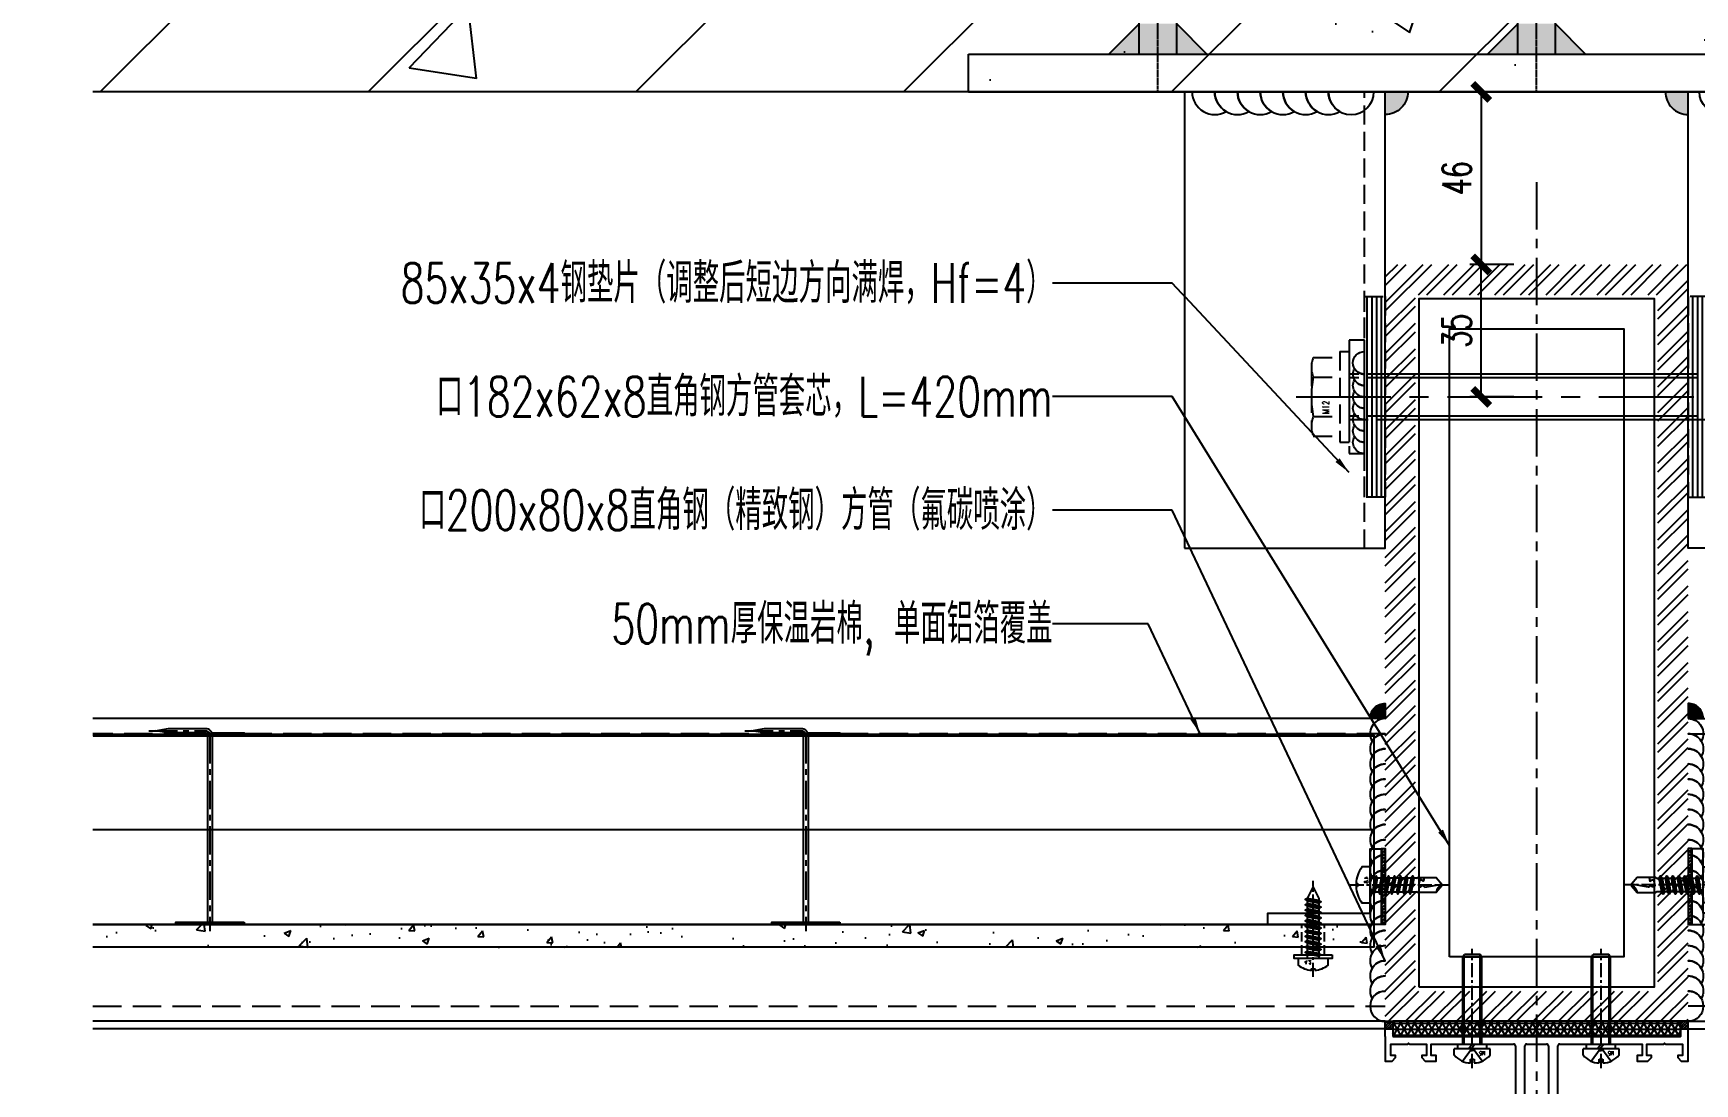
# Model space of a CAD drawing. Extents: x -160106 to 966792, y -663931 to 1550022.
# Drawn here: x -85963.4 to -85524.6, y -86298.2 to -86020.6 of the extents above; entities that cross this region are included whole.
import ezdxf
from ezdxf.enums import TextEntityAlignment as Align
from ezdxf.xclip import XClip

# ---------------------------------------------------------------- set-up
doc = ezdxf.new("R2010")
doc.units = 0
for name, pattern in [('CENTER', [2, 1.25, -0.25, 0.25, -0.25]), ('ZN-CENTER', [2, 1.25, -0.25, 0.25, -0.25]), ('ZN-DASH', [0.35, 0.25, -0.1])]:
    doc.linetypes.add(name, pattern=pattern)
for name, color, linetype in [('!ZN1-填充-8', 8, 'Continuous'), ('!ZN1-文字-7', 7, 'Continuous'), ('!ZN1-标注-173', 173, 'Continuous'), ('!ZN2-WALL-5', 5, 'Continuous'), ('!ZN3-其它材质幕墙-60', 60, 'Continuous'), ('!ZN4-焊缝-8', 8, 'Continuous'), ('!ZN4-辅助材料-1', 1, 'Continuous'), ('!ZN4-配件-11', 11, 'Continuous'), ('!ZN5-钢材投影-40', 40, 'Continuous'), ('!ZN5-铝材投影-112', 112, 'Continuous'), ('!ZN5-铝材断面-6', 6, 'Continuous'), ('!ZN6-虚线-8', 8, 'ZN-DASH'), ('!ZN6-轴线-1', 1, 'ZN-CENTER'), ('11紧固件', 11, 'Continuous'), ('20剖面图$0$A-HATCH-1', 252, 'Continuous'), ('20剖面图$0$AS-COLN', 6, 'Continuous'), ('2钢材断面', 2, 'Continuous'), ('40钢材投影', 40, 'Continuous'), ('A_Hatch', 8, 'Continuous'), ('ALT_CEN-0-30', 1, 'CENTER'), ('BM', 8, '保温棉'), ('DIM', 173, 'Continuous'), ('Fill', 8, 'Continuous'), ('ZX', 240, 'CENTER'), ('型材截面颜色', 253, 'Continuous'), ('焊缝', 8, 'Continuous')]:
    doc.layers.add(name, color=color, linetype=linetype)
doc.styles.add('DHTEXT-1', font='ROMANS.shx', dxfattribs={"width": 0.7, "bigfont": 'CHINESE.shx'})
doc.styles.add('ZNDimTStyle', font='ROMANS.shx', dxfattribs={"width": 0.7, "bigfont": 'CHINESE.shx'})
doc.styles.add('ZNTextStyle', font='ROMANS.shx', dxfattribs={"width": 0.7, "bigfont": 'CHINESE.shx'})
doc.linetypes.add('保温棉', pattern='A,0.006248,-6.2484,[134,ltypeshp.shx,S=6.2484,R=0,X=-6.2484,Y=0],-12.4968,[134,ltypeshp.shx,S=6.2484,R=180,X=6.2484,Y=0],-6.2484', length=24.999848)
doc.dimstyles.new('ZN3', dxfattribs={"dimscale": 3, "dimtxt": 2.5, "dimasz": 1.5, "dimexe": 1, "dimexo": 2, "dimgap": 0.9, "dimtad": 1, "dimdec": 0, "dimdsep": 46, "dimtxsty": 'DHTEXT-1', "dimblk": 'ARCHTICK', "dimcen": 2.5, "dimclrd": 173, "dimclre": 173, "dimclrt": 7, "dimazin": 2, "dimtfac": 1, "dimtix": 1, "dimtmove": 2, "dimatfit": 3, "dimfxl": 0, "dimarcsym": 0})
doc.dimstyles.new('ZN机械-3', dxfattribs={"dimscale": 3, "dimtxt": 2.5, "dimasz": 1.5, "dimexe": 1, "dimexo": 2, "dimgap": 0.9, "dimtad": 1, "dimdec": 0, "dimzin": 0, "dimdsep": 46, "dimtxsty": 'ZNDimTStyle', "dimcen": 2.5, "dimdle": 1, "dimclrd": 173, "dimclre": 173, "dimclrt": 7, "dimazin": 2, "dimtfac": 1, "dimtdec": 4, "dimtix": 1, "dimtmove": 2, "dimatfit": 3, "dimfxl": 0, "dimfrac": 2, "dimtolj": 1, "dimtzin": 0, "dimarcsym": 0})
pattern_1 = [(45, (-63849.03507, 7998.2761), (0.2525697034, 0.9260889125), [1.190625, -0.238125, 0, -0.238125])]
pattern_2 = [(45, (-85526.3993, -86256.0967), (-0.449013, 0.449013), []), (135, (-85526.3993, -86256.0967), (-1.3470384, 0.449013), [1.5875, -0.9525])]

# ---------------------------------------------------------------- blocks, each defined once
blk = doc.blocks.new('20250828132035')
at = {"layer": '20剖面图$0$A-HATCH-1'}
h = blk.add_hatch(dxfattribs=at)
h.set_pattern_fill('混凝土', color=256, scale=50)
h.set_pattern_definition([(50, (1654310.4, -568157.45), (358.63009, -31.376067), [37.5, -412.5]), (355, (1654310.4, -568157.45), (-69.37567, 376.09607), [30, -330]), (100.4514, (1654340.3, -568160.07), (289.25469, 344.71977), [31.870095, -350.571056]), (46.1842, (1654310.4, -568057.45), (533.62052, -82.75951), [56.25, -618.75]), (96.6356, (1654354.87, -568064.35), (467.33135, 487.05894), [47.80514, -525.8565]), (351.1842, (1654310.4, -568057.45), (467.33097, 487.0593), [45, -495]), (21, (1654360.4, -568082.45), (298.453526, -201.309445), [37.5, -412.5]), (326, (1654360.4, -568082.45), (121.657666, 362.57502), [30, -330]), (71.4514, (1654385.27, -568099.23), (420.111314, 161.26525), [31.870095, -350.571056]), (37.5, (1654310.4, -568157.45), (6.079928, 166.446927), [0, -326, 0, -335, 0, -331.25]), (7.5, (1654310.4, -568157.45), (131.534769, 197.205856), [0, -191, 0, -318.5, 0, -126.25]), (327.5, (1654198.9, -568157.45), (266.911218, -11.277436), [0, -125, 0, -390, 0, -517.5]), (317.5, (1654148.9, -568157.45), (291.593085, 50.05249), [0, -162.5, 0, -259, 0, -367.5])])
h.paths.add_polyline_path([(-15000, -200), (0, -200), (0, 0), (-15000, 0)])
at = {"layer": '20剖面图$0$AS-COLN'}
blk.add_lwpolyline([(-15300, -200), (0, -200), (0, 0), (-15300, 0)], dxfattribs=at)
blk = doc.blocks.new('20250822084406')
at = {"layer": 'A_Hatch'}
h = blk.add_hatch(dxfattribs=at)
h.set_pattern_fill('ANSI32', color=256)
h.set_pattern_definition([(45, (-40, -1e-07), (-3.3676, 3.3676), []), (45, (-37.755, -1e-07), (-3.3676, 3.3676), [])])
h.paths.add_polyline_path([(40, 200), (-40, 200), (-40, 0), (40, 0)])
h.paths.add_polyline_path([(-32, 8), (-32, 192), (32, 192), (32, 8)], flags=16)
blk = doc.blocks.new('20250822083029')
at = {"layer": '!ZN5-铝材断面-6', "elevation": 0}
for points in [[(-40, -2), (-40, 0), (-38, 0), (-38, -2)], [(-40, -2), (-40, -8.5), (-38.2, -8.5), (-37.3, -7.6), (-37.3, -7), (-38.5, -7), (-38.5, -4), (-34.05, -4), (-33.8, -3.8), (-33.55, -4), (-29.1, -4), (-29.1, -7), (-30.3, -7), (-30.3, -7.6), (-29.4, -8.5), (-26.5, -8.5), (-26.5, -7), (-27.9, -7), (-27.9, -4), (-6.1, -4)], [(6.1, -4), (27.9, -4), (27.9, -7), (26.5, -7), (26.5, -8.5), (29.4, -8.5), (30.3, -7.6), (30.3, -7), (29.1, -7), (29.1, -4), (33.55, -4), (33.8, -3.8), (34.05, -4), (38.5, -4), (38.5, -7), (37.3, -7), (37.3, -7.6), (38.2, -8.5), (40, -8.5), (40, -2), (40, 0), (38, 0), (38, -2), (-38, -2)], [(-2.6, -4), (2.6, -4)], [(-5.6, -4.5), (-5.6, -43.4), (-3.5, -43.4), (-2.52, -41.45)], [(-3.1, -33), (-3.1, -4.5)], [(2.52, -41.45), (3.5, -43.4), (5.6, -43.4), (5.6, -4.5)], [(3.1, -4.5), (3.1, -33)], [(2.6, -33.5), (-2.6, -33.5)], [(-2.88, -40.82), (-2.27, -39.61)], [(-2.61, -41.18), (-2.79, -41.09)], [(-2.1, -39.5), (2.1, -39.5)], [(2.27, -39.61), (2.88, -40.82)], [(2.79, -41.09), (2.61, -41.18)]]:
    blk.add_lwpolyline(points, dxfattribs=at)
at = {"layer": '!ZN5-铝材断面-6'}
for centre, major_axis, start_param, end_param in [((-6.1, -4.5), (0.354, 0.354), 5.497787, 7.068583), ((-2.6, -4.5), (-0.354, 0.354), -0.785398, 0.785398), ((2.6, -4.5), (0.354, 0.354), 5.497787, 7.068583), ((6.1, -4.5), (-0.354, 0.354), -0.785398, 0.785398), ((-2.6, -33), (0.354, 0.354), 2.356194, 3.926991), ((2.6, -33), (-0.354, 0.354), 2.356194, 3.926991), ((-2.7, -40.91), (-0.141, 0.141), 0.321751, 1.892547), ((-2.7, -41.36), (0.141, 0.141), 5.497787, 6.604936), ((-2.7, -41.36), (-0.141, 0.141), 3.463343, 3.926991), ((-2.1, -39.7), (-0.141, 0.141), -0.785398, 0.321751), ((2.1, -39.7), (-0.141, 0.141), 4.390638, 5.497787), ((2.7, -41.36), (-0.141, 0.141), -0.321751, 0.785398), ((2.7, -41.36), (0.141, 0.141), 2.356194, 2.819842), ((2.7, -40.91), (0.141, 0.141), 4.390638, 5.961435)]:
    blk.add_ellipse(centre, major_axis=major_axis, ratio=1, start_param=start_param, end_param=end_param, dxfattribs=at)
blk = doc.blocks.new('*U736')
at = {"linetype": 'ByBlock', "ltscale": 10}
for p, q in [((-2.9, 4.75), (-1.3, 4.75)), ((-1.3, -4.75), (-1.3, 4.75)), ((-5, 0.5), (-4, 0.5)), ((-4.54, 2.61), (-1.3, 0.19)), ((-4, 0.5), (-4, -0.5)), ((-1.75, 0.53), (-1.75, 0)), ((-1.3, -3.85), (-1.3, 3.85)), ((-1.3, 3.85), (0, 3.85)), ((0, 0), (-1.3, 0.93)), ((0, -0.7), (-1.3, 0.24)), ((0, 3.85), (0, -3.85)), ((0, 2.5), (22.95, 2.5)), ((0, 2.13), (23.6, 2.13)), ((22.95, -2.5), (22.95, 2.5)), ((22.95, 2.5), (23.7, 2.07)), ((23.7, -2.07), (23.7, 2.07)), ((-4, -0.5), (-5, -0.5)), ((-4.54, -2.61), (-1.3, -0.19)), ((-1.75, -0.53), (-1.75, 0)), ((-1.3, -3.85), (0, -3.85)), ((0, -2.12), (23.6, -2.12)), ((0, -2.5), (22.95, -2.5)), ((22.95, -2.5), (23.7, -2.07)), ((-2.9, -4.75), (-1.3, -4.75))]:
    blk.add_line(p, q, dxfattribs=at)
at = {"color": 0, "linetype": 'ZN-CENTER', "ltscale": 3}
blk.add_line((-6.35, 0), (25.15, 0), dxfattribs=at)
at = {"linetype": 'ByBlock', "ltscale": 10}
for centre, start, end in [((0.56, 0.39), 128.4335, 178.8961), ((0.56, -0.39), 181.1039, 231.5665)]:
    blk.add_arc(centre, 5.56, start, end, dxfattribs=at)
at = {"layer": 'Defpoints', "color": 0, "ltscale": 10, "style": 'DHTEXT-1', "width": 0.7}
blk.add_text('M5', height=1, rotation=90, dxfattribs=at).set_placement((-1.91, -2.64), align=Align.CENTER)
blk = doc.blocks.new('20250822090644')
at = {"layer": '!ZN1-填充-8', "ltscale": 50}
h = blk.add_hatch(dxfattribs=at)
h.set_pattern_fill('NET3', color=256, scale=0.5)
h.set_pattern_definition([(0, (-63849.0344, 7996.2761), (0, 1.5875), []), (60, (-63849.0344, 7996.2761), (-1.37481533, 0.79375), []), (120, (-63849.0344, 7996.2761), (-1.37481533, -0.79375), [])])
h.paths.add_polyline_path([(-38, -4), (38, -4), (38, -0.01), (-38, 0)])
at = {"layer": '型材截面颜色', "ltscale": 60}
h = blk.add_hatch(dxfattribs=at)
h.set_pattern_fill('ANSI36', color=256, scale=0.3)
h.set_pattern_definition(pattern_1)
h.paths.add_polyline_path([(-40, 0), (-38, 0), (-38, -2), (-40, -2)])
h = blk.add_hatch(dxfattribs=at)
h.set_pattern_fill('ANSI36', color=256, scale=0.3)
h.set_pattern_definition(pattern_1)
h.paths.add_polyline_path([(40, 0), (38, 0), (38, -2), (40, -2)])
at = {"layer": '!ZN4-辅助材料-1'}
for points in [[(-38, -4), (38, -4), (38, 0), (-38, 0)], [(-40, 0), (-38, 0), (-38, -2), (-40, -2)], [(40, 0), (38, 0), (38, -2), (40, -2)]]:
    blk.add_lwpolyline(points, close=True, dxfattribs=at)
blk = doc.blocks.new('*U1428')
at = {"layer": '!ZN4-焊缝-8', "ltscale": 20}
h = blk.add_hatch(color=8, dxfattribs=at)
h.dxf.hatch_style = 1
h.paths.add_polyline_path([(4, 80, 0.414214), (0, 84), (0, 80)])
blk.add_lwpolyline([(0, 80), (4, 80, 0.414214), (0, 84)], format="xyb", close=True, dxfattribs=at)
at = {"layer": '!ZN5-钢材投影-40', "ltscale": 0.3}
for p, q in [((0, 80), (341.23, 80)), ((0, 0), (341.23, 0))]:
    blk.add_line(p, q, dxfattribs=at)
at = {"layer": '!ZN5-铝材投影-112'}
for p, q in [((0, -2), (341.23, -2)), ((0.3, -28.4), (341.23, -28.4))]:
    blk.add_line(p, q, dxfattribs=at)
at = {"layer": '!ZN6-虚线-8', "ltscale": 30}
for p, q in [((0, 76), (341.23, 76)), ((341.23, 4), (0, 4))]:
    blk.add_line(p, q, dxfattribs=at)
at = {"layer": '焊缝', "ltscale": 100}
blk.add_lwpolyline([(0, 80, -0.57735), (3.47, 74, 0.267949), (0, 76, -0.57735), (3.47, 70, 0.267949), (0, 72, -0.57735), (3.47, 66, 0.267949), (0, 68, -0.57735), (3.47, 62, 0.267949), (0, 64, -0.57735), (3.47, 58, 0.267949), (0, 60, -0.57735), (3.47, 54, 0.267949), (0, 56, -0.57735), (3.47, 50, 0.267949), (0, 52, -0.57735), (3.47, 46, 0.267949), (0, 48, -0.57735), (3.47, 42, 0.267949), (0, 44, -0.57735), (3.47, 38, 0.267949), (0, 40, -0.57735), (3.47, 34, 0.267949), (0, 36, -0.57735), (3.47, 30, 0.267949), (0, 32, -0.57735), (3.47, 26, 0.267949), (0, 28, -0.57735), (3.47, 22, 0.267949), (0, 24, -0.57735), (3.47, 18, 0.267949), (0, 20, -0.57735), (3.47, 14, 0.267949), (0, 16, -0.57735), (3.47, 10, 0.267949), (0, 12, -0.57735), (3.47, 6, 0.267949), (0, 8, -1), (0, 0, -1)], format="xyb", dxfattribs=at)
blk = doc.blocks.new('234')
at = {"layer": '!ZN1-填充-8'}
h = blk.add_hatch(color=252, dxfattribs=at)
h.dxf.hatch_style = 1
h.paths.add_polyline_path([(-105, -10), (-112.94, -10), (-105, -18.01)])
h = blk.add_hatch(color=252, dxfattribs=at)
h.dxf.hatch_style = 1
h.paths.add_polyline_path([(-95, -18.01), (-105, -18.01), (-105, -10), (-95, -10)])
h = blk.add_hatch(color=252, dxfattribs=at)
h.dxf.hatch_style = 1
h.paths.add_polyline_path([(-95, -10), (-87.06, -10), (-95, -18.01)])
h = blk.add_hatch(color=252, dxfattribs=at)
h.dxf.hatch_style = 1
h.paths.add_polyline_path([(-5, -10), (-12.94, -10), (-5, -18.01)])
h = blk.add_hatch(color=252, dxfattribs=at)
h.dxf.hatch_style = 1
h.paths.add_polyline_path([(5, -18.01), (-5, -18.01), (-5, -10), (5, -10)])
h = blk.add_hatch(color=252, dxfattribs=at)
h.dxf.hatch_style = 1
h.paths.add_polyline_path([(5, -10), (12.94, -10), (5, -18.01)])
h = blk.add_hatch(color=252, dxfattribs=at)
h.dxf.hatch_style = 1
h.paths.add_polyline_path([(95, -10), (87.06, -10), (95, -18.01)])
h = blk.add_hatch(color=252, dxfattribs=at)
h.dxf.hatch_style = 1
h.paths.add_polyline_path([(105, -18.01), (95, -18.01), (95, -10), (105, -10)])
h = blk.add_hatch(color=252, dxfattribs=at)
h.dxf.hatch_style = 1
h.paths.add_polyline_path([(105, -10), (112.94, -10), (105, -18.01)])
at = {"layer": '2钢材断面'}
for p, q in [((-150, 0), (-150, -10)), ((150, 0), (-150, 0)), ((150, 0), (150, -10)), ((-94, -10), (-150, -10)), ((0, -10), (-94, -10)), ((106, -10), (0, -10)), ((150, -10), (106, -10))]:
    blk.add_line(p, q, dxfattribs=at)
at = {"layer": '40钢材投影'}
for p, q in [((-105, -18.01), (-112.94, -10)), ((-105, -10), (-105, -200)), ((-95, -10), (-95, -200)), ((-95, -18.01), (-87.06, -10)), ((-5, -18.01), (-12.94, -10)), ((-5, -10), (-5, -200)), ((5, -10), (5, -200)), ((5, -18.01), (12.94, -10)), ((95, -18.01), (87.06, -10)), ((95, -10), (95, -200)), ((105, -10), (105, -200)), ((105, -18.01), (112.94, -10)), ((-95, -200), (-105, -200)), ((5, -200), (-5, -200)), ((105, -200), (95, -200))]:
    blk.add_line(p, q, dxfattribs=at)
for points in [[(-95, -172), (-95, -150), (-85, -150), (-85, -200), (-95, -200), (-95, -184)], [(5, -172), (5, -150), (15, -150), (15, -200), (5, -200), (5, -184)], [(105, -172), (105, -150), (115, -150), (115, -200), (105, -200), (105, -184)]]:
    blk.add_lwpolyline(points, dxfattribs=at)
at = {"layer": 'ALT_CEN-0-30', "ltscale": 0.3}
for p, q in [((-100, 0), (-100, -215.3)), ((0, 0), (0, -215.3)), ((100, 0), (100, -215.3))]:
    blk.add_line(p, q, dxfattribs=at)
blk = doc.blocks.new('*U1052')
at = {"color": 0, "linetype": 'CENTER', "ltscale": 3}
blk.add_line((-5.42, 0), (20.8, 0), dxfattribs=at)
at = {"linetype": 'ByBlock', "ltscale": 10}
for p, q in [((0, 1.79), (12.38, 1.79)), ((0.98, 2.4), (1.66, -2.4)), ((2.58, 2.4), (3.26, -2.4)), ((4.18, 2.4), (4.86, -2.4)), ((5.78, 2.4), (6.46, -2.4)), ((7.38, 2.4), (8.06, -2.4)), ((8.98, 2.4), (9.66, -2.4)), ((10.58, 2.4), (11.26, -2.4)), ((12.38, -1.79), (0, -1.79))]:
    blk.add_line(p, q, dxfattribs=at)
blk.add_lwpolyline([(-3.3, 0.4), (-3.69, 0.4, -0.147478), (-2.14, 4.75), (0, 4.75), (0, -4.75), (-2.14, -4.75, -0.147478), (-3.69, -0.4), (-3.3, -0.4)], format="xyb", close=True, dxfattribs=at)
for points in [[(1.3, -1.79), (0.63, 1.79), (0.98, 2.4), (1.33, 1.79), (2.01, -1.79), (1.66, -2.4)], [(2.9, -1.79), (2.23, 1.79), (2.58, 2.4), (2.93, 1.79), (3.61, -1.79), (3.26, -2.4)], [(4.5, -1.79), (3.83, 1.79), (4.18, 2.4), (4.53, 1.79), (5.21, -1.79), (4.86, -2.4)], [(6.1, -1.79), (5.43, 1.79), (5.78, 2.4), (6.13, 1.79), (6.81, -1.79), (6.46, -2.4)], [(7.7, -1.79), (7.03, 1.79), (7.38, 2.4), (7.73, 1.79), (8.41, -1.79), (8.06, -2.4)], [(9.3, -1.79), (8.63, 1.79), (8.98, 2.4), (9.33, 1.79), (10.01, -1.79), (9.66, -2.4)], [(10.9, -1.79), (10.23, 1.79), (10.58, 2.4), (10.93, 1.79), (11.61, -1.79), (11.26, -2.4)]]:
    blk.add_lwpolyline(points, close=True, dxfattribs=at)
for points in [[(12.38, -1.79, -0.414214), (12.51, -1.93), (12.51, -1.99), (17.43, -1.99), (19, -0.22), (19, 0.22), (17.43, 1.99), (12.51, 1.99), (12.51, 1.93, -0.396102), (12.38, 1.79)], [(14.29, -1.99), (14.15, -1.03), (13.7, -1.31, -0.530462), (13.02, -1), (12.83, 0.09, -0.651316), (13.4, 0.47), (13.85, 0.18), (14.51, 0.57), (19, -0.22, -0.201226), (17.43, 1.99)]]:
    blk.add_lwpolyline(points, format="xyb", dxfattribs=at)
at = {"layer": 'Defpoints', "color": 0, "ltscale": 10, "style": 'DHTEXT-1', "width": 0.7}
blk.add_text('4.8', height=1, rotation=90, dxfattribs=at).set_placement((-0.49, -1.36), align=Align.CENTER)
blk = doc.blocks.new('*U2279')
at = {"linetype": 'ByBlock', "ltscale": 15}
for points in [[(-0.5, 50.6), (-9, 50.6), (-9, 50), (-0.6, 50)], [(0.6, 50), (9, 50), (9, 50.6), (1.2, 50.6)]]:
    blk.add_lwpolyline(points, dxfattribs=at)
blk.add_lwpolyline([(0.6, 0.6), (0.6, 50, -0.414214), (1.2, 50.6), (10.94, 50.6), (14.34, 51.2), (10.94, 51.8), (1.2, 51.8, 0.414214), (-0.6, 50), (-0.6, 0.6)], format="xyb", dxfattribs=at)
at = {"color": 0, "linetype": 'ZN-CENTER', "ltscale": 6}
blk.add_lwpolyline([(16.11, 51.2), (1.2, 51.2, 0.414214), (0, 50), (0, -1.81)], format="xyb", dxfattribs=at)
at = {"linetype": 'ByBlock', "ltscale": 15}
blk.add_lwpolyline([(-9, 0.6), (-9, 0), (9, 0), (9, 0.6)], close=True, dxfattribs=at)
blk = doc.blocks.new('*U2280')
at = {"color": 0, "linetype": 'CENTER', "ltscale": 3}
blk.add_line((-4.85, 0), (20.54, 0), dxfattribs=at)
at = {"linetype": 'ByBlock', "ltscale": 10}
for p, q in [((0, 1.55), (15.9, 1.55)), ((0.99, 2.11), (1.58, -2.11)), ((2.39, 2.11), (2.98, -2.11)), ((3.79, 2.11), (4.38, -2.11)), ((5.19, 2.11), (5.78, -2.11)), ((6.59, 2.11), (7.18, -2.11)), ((7.99, 2.11), (8.58, -2.11)), ((9.39, 2.11), (9.98, -2.11)), ((10.79, 2.11), (11.38, -2.11)), ((12.19, 2.11), (12.78, -2.11)), ((13.59, 2.11), (14.18, -2.11)), ((14.99, 2.11), (15.58, -2.11)), ((15.9, 1.55), (19, 0)), ((15.9, -1.55), (0, -1.55)), ((19, 0), (15.9, -1.55))]:
    blk.add_line(p, q, dxfattribs=at)
blk.add_lwpolyline([(-3.09, 0.4, -0.151467), (-1.72, 4), (0, 4), (0, -4), (-1.72, -4, -0.151467), (-3.09, -0.4), (-2.7, -0.4), (-2.7, 0.4)], format="xyb", close=True, dxfattribs=at)
for points in [[(1.26, -1.55), (0.66, 1.55), (0.99, 2.11), (1.31, 1.55), (1.9, -1.55), (1.58, -2.11)], [(2.66, -1.55), (2.06, 1.55), (2.39, 2.11), (2.71, 1.55), (3.3, -1.55), (2.98, -2.11)], [(4.06, -1.55), (3.46, 1.55), (3.79, 2.11), (4.11, 1.55), (4.7, -1.55), (4.38, -2.11)], [(5.46, -1.55), (4.86, 1.55), (5.19, 2.11), (5.51, 1.55), (6.1, -1.55), (5.78, -2.11)], [(6.86, -1.55), (6.26, 1.55), (6.59, 2.11), (6.91, 1.55), (7.5, -1.55), (7.18, -2.11)], [(8.26, -1.55), (7.66, 1.55), (7.99, 2.11), (8.31, 1.55), (8.9, -1.55), (8.58, -2.11)], [(9.66, -1.55), (9.06, 1.55), (9.39, 2.11), (9.71, 1.55), (10.3, -1.55), (9.98, -2.11)], [(11.06, -1.55), (10.46, 1.55), (10.79, 2.11), (11.11, 1.55), (11.7, -1.55), (11.38, -2.11)], [(12.46, -1.55), (11.86, 1.55), (12.19, 2.11), (12.51, 1.55), (13.1, -1.55), (12.78, -2.11)], [(13.86, -1.55), (13.26, 1.55), (13.59, 2.11), (13.91, 1.55), (14.5, -1.55), (14.18, -2.11)], [(15.26, -1.55), (14.66, 1.55), (14.99, 2.11), (15.31, 1.55), (15.9, -1.55), (15.58, -2.11)]]:
    blk.add_lwpolyline(points, close=True, dxfattribs=at)
at = {"layer": 'Defpoints', "color": 0, "ltscale": 10, "style": 'DHTEXT-1', "width": 0.7}
blk.add_text('4.2', height=1, rotation=90, dxfattribs=at).set_placement((-0.49, -1.36), align=Align.CENTER)
blk = doc.blocks.new('*U1430')
at = {"linetype": 'ByBlock', "ltscale": 10}
blk.add_lwpolyline([(0, -5), (1, -5), (1, 5), (0, 5)], close=True, dxfattribs=at)
blk = doc.blocks.new('_ArchTick')
at = {"color": 0, "linetype": 'ByBlock', "const_width": 0.4}
blk.add_lwpolyline([(-0.5, -0.5), (0.5, 0.5)], dxfattribs=at)
blk = doc.blocks.new('*D1449')
at = {"layer": 'Defpoints', "color": 0, "ltscale": 30, "transparency": 16777216}
for p in [(-85581.03, -86081.69), (-85566.4, -86081.69), (-85566.4, -86116.69)]:
    blk.add_point(p, dxfattribs=at)
at = {"layer": 'DIM', "color": 173, "linetype": 'ByBlock', "lineweight": -2, "ltscale": 30, "transparency": 16777216}
for p, q in [((-85572.4, -86081.69), (-85584.03, -86081.69)), ((-85581.03, -86116.69), (-85581.03, -86081.69)), ((-85572.4, -86116.69), (-85584.03, -86116.69))]:
    blk.add_line(p, q, dxfattribs=at)
at = {"layer": 'DIM', "color": 173, "lineweight": -2, "ltscale": 30, "transparency": 16777216, "xscale": 4.5, "yscale": 4.5, "zscale": 4.5}
for p, rotation in [((-85581.03, -86081.69), 90), ((-85581.03, -86116.69), 270)]:
    blk.add_blockref('_ArchTick', p, dxfattribs=dict(at, rotation=rotation))
at = {"layer": 'DIM', "color": 7, "ltscale": 30, "transparency": 16777216, "insert": (-85587.48, -86099.19), "char_height": 7.5, "attachment_point": 5, "rotation": 90, "style": 'DHTEXT-1'}
blk.add_mtext('35', dxfattribs=at)
blk = doc.blocks.new('*D1450')
at = {"layer": 'Defpoints', "color": 0, "ltscale": 30, "transparency": 16777216}
for p in [(-85566.4, -86036.1), (-85581.03, -86081.69), (-85566.4, -86081.69)]:
    blk.add_point(p, dxfattribs=at)
at = {"layer": 'DIM', "color": 173, "linetype": 'ByBlock', "lineweight": -2, "ltscale": 30, "transparency": 16777216}
for p, q in [((-85572.4, -86036.1), (-85584.03, -86036.1)), ((-85581.03, -86036.1), (-85581.03, -86081.69)), ((-85572.4, -86081.69), (-85584.03, -86081.69))]:
    blk.add_line(p, q, dxfattribs=at)
at = {"layer": 'DIM', "color": 173, "lineweight": -2, "ltscale": 30, "transparency": 16777216, "xscale": 4.5, "yscale": 4.5, "zscale": 4.5}
for p, rotation in [((-85581.03, -86036.1), 90), ((-85581.03, -86081.69), 270)]:
    blk.add_blockref('_ArchTick', p, dxfattribs=dict(at, rotation=rotation))
at = {"layer": 'DIM', "color": 7, "ltscale": 30, "transparency": 16777216, "insert": (-85587.48, -86058.9), "char_height": 7.5, "attachment_point": 5, "rotation": 90, "style": 'DHTEXT-1'}
blk.add_mtext('46', dxfattribs=at)
blk = doc.blocks.new('*U2356')
for points in [[(-40, 35.6), (-40, -85), (-93, -85), (-93, 35.6)], [(40, 35.6), (40, -85), (93, -85), (93, 35.6)]]:
    blk.add_wipeout(points).dxf.layer = '40钢材投影'
at = {"layer": '!ZN4-焊缝-8', "ltscale": 0.1}
h = blk.add_hatch(color=256, dxfattribs=at)
edge = h.paths.add_edge_path()
edge.add_line((-40, 29.6), (-40, 35.6))
edge.add_line((-40, 35.6), (-34, 35.6))
edge.add_arc((-40, 35.6), 6, 270, 360, ccw=False)
h = blk.add_hatch(color=256, dxfattribs=at)
edge = h.paths.add_edge_path()
edge.add_line((40, 29.6), (40, 35.6))
edge.add_line((40, 35.6), (34, 35.6))
edge.add_arc((40, 35.6), 6, 180, 270)
at = {"layer": '!ZN6-虚线-8', "linetype": 'ZN-DASH', "ltscale": 20}
h = blk.add_hatch(dxfattribs=at)
h.set_pattern_fill('ANSI31', color=256, scale=10, angle=45, style=0)
h.set_pattern_definition([(90, (22611.376, -42418.9076), (1.25, 2e-16), [])])
h.paths.add_polyline_path([(-45.5, -18.5), (-40, -18.5), (-40, -71.5), (-45.5, -71.5)])
h = blk.add_hatch(dxfattribs=at)
h.set_pattern_fill('ANSI31', color=256, scale=10, angle=45, style=0)
h.set_pattern_definition([(90, (22622.3764, -42418.9076), (1.25, 2e-16), [])])
h.paths.add_polyline_path([(45.5, -18.5), (40, -18.5), (40, -71.5), (45.5, -71.5)])
at = {"layer": '!ZN1-填充-8', "linetype": 'ZN-DASH', "ltscale": 20}
for points in [[(-45.5, -18.5), (-40, -18.5), (-40, -71.5), (-45.5, -71.5)], [(45.5, -18.5), (40, -18.5), (40, -71.5), (45.5, -71.5)]]:
    blk.add_lwpolyline(points, close=True, dxfattribs=at)
at = {"layer": '!ZN4-焊缝-8', "ltscale": 0.1}
for points in [[(-91, 35.6, 0.57735), (-82, 30.4, -0.267949), (-85, 35.6, 0.57735), (-76, 30.4, -0.267949), (-79, 35.6, 0.57735), (-70, 30.4, -0.267949), (-73, 35.6, 0.57735), (-64, 30.4, -0.267949), (-67, 35.6, 0.57735), (-58, 30.4, -0.267949), (-61, 35.6, 0.57735), (-52, 30.4, -0.267949), (-55, 35.6, 1), (-43, 35.6, 1)], [(91, 35.6, -0.57735), (82, 30.4, 0.267949), (85, 35.6, -0.57735), (76, 30.4, 0.267949), (79, 35.6, -0.57735), (70, 30.4, 0.267949), (73, 35.6, -0.57735), (64, 30.4, 0.267949), (67, 35.6, -0.57735), (58, 30.4, 0.267949), (61, 35.6, -0.57735), (52, 30.4, 0.267949), (55, 35.6, -1), (43, 35.6, -1)], [(-45.5, -60, -0.57735), (-48.1, -55.5, 0.267949), (-45.5, -57, -0.57735), (-48.1, -52.5, 0.267949), (-45.5, -54, -0.57735), (-48.1, -49.5, 0.267949), (-45.5, -51, -0.57735), (-48.1, -46.5, 0.267949), (-45.5, -48, -0.57735), (-48.1, -43.5, 0.267949), (-45.5, -45, -0.57735), (-48.1, -40.5, 0.267949), (-45.5, -42, -0.57735), (-48.1, -37.5, 0.267949), (-45.5, -39, -1), (-45.5, -33, -1)], [(45.5, -60, 0.57735), (48.1, -55.5, -0.267949), (45.5, -57, 0.57735), (48.1, -52.5, -0.267949), (45.5, -54, 0.57735), (48.1, -49.5, -0.267949), (45.5, -51, 0.57735), (48.1, -46.5, -0.267949), (45.5, -48, 0.57735), (48.1, -43.5, -0.267949), (45.5, -45, 0.57735), (48.1, -40.5, -0.267949), (45.5, -42, 0.57735), (48.1, -37.5, -0.267949), (45.5, -39, 1), (45.5, -33, 1)]]:
    blk.add_lwpolyline(points, format="xyb", dxfattribs=at)
for points in [[(-40, 29.6), (-40, 35.6), (-34, 35.6, -0.414214)], [(40, 29.6), (40, 35.6), (34, 35.6, 0.414214)]]:
    blk.add_lwpolyline(points, format="xyb", close=True, dxfattribs=at)
at = {"layer": '!ZN4-配件-11'}
for points in [[(40, -39), (-40, -39)], [(40, -39.95), (-40, -39.95)], [(40, -50.06), (-40, -50.06)], [(-40, -51), (40, -51)]]:
    blk.add_lwpolyline(points, dxfattribs=at)
at = {"layer": '!ZN5-钢材投影-40'}
for points in [[(-93, -85), (-40, -85), (-40, 35.6), (-93, 35.6)], [(93, -85), (40, -85), (40, 35.6), (93, 35.6)]]:
    blk.add_lwpolyline(points, close=True, dxfattribs=at)
at = {"layer": '!ZN6-虚线-8', "color": 8, "linetype": 'ZN-DASH', "ltscale": 20}
for p, q in [((-45.5, -85), (-45.5, 35.6)), ((45.5, -85), (45.5, 35.6)), ((-59, -34.61), (-52, -34.61)), ((-52, -33), (-52, -57)), ((-52, -33), (-49.5, -33)), ((-49.5, -33), (-49.5, -57)), ((49.5, -33), (52, -33)), ((49.5, -33), (49.5, -57)), ((52, -33), (52, -57)), ((55.6, -34.61), (66.8, -34.61)), ((-59.5, -37.21), (-59.5, -52.79)), ((52, -35.8), (52, -54.2)), ((52, -35.8), (55.1, -35.8)), ((55.1, -35.8), (55.1, -54.2)), ((55.1, -37.21), (55.1, -52.79)), ((67.3, -37.21), (67.3, -52.79)), ((75.96, -39), (75.96, -51)), ((-59, -39.8), (-52, -39.8)), ((52, -45), (55.1, -43.87)), ((55.6, -39.8), (66.8, -39.8)), ((52, -46.48), (55.1, -45.36)), ((-59, -50.2), (-52, -50.2)), ((55.6, -50.2), (66.8, -50.2)), ((-59, -55.39), (-52, -55.39)), ((-52, -57), (-49.5, -57)), ((49.5, -57), (52, -57)), ((52, -54.2), (55.1, -54.2)), ((55.6, -55.39), (66.8, -55.39))]:
    blk.add_line(p, q, dxfattribs=at)
for points in [[(-49.5, -30), (-49.5, -60), (-45.5, -60), (-45.5, -30)], [(49.5, -30), (49.5, -60), (45.5, -60), (45.5, -30)]]:
    blk.add_lwpolyline(points, close=True, dxfattribs=at)
for points in [[(-49.5, -39), (-49.5, -51), (-40, -51)], [(-40, -39), (-49.5, -39)], [(40, -51), (49.5, -51), (49.5, -39), (40, -39)], [(67.3, -51), (75.96, -51), (76.9, -50.06), (76.9, -39.95), (75.96, -39), (67.3, -39)], [(-40, -39.95), (-49.5, -39.95)], [(49.5, -39.95), (40, -39.95)], [(67.3, -39.95), (76.9, -39.95)], [(-40, -50.06), (-49.5, -50.06)], [(49.5, -50.06), (40, -50.06)], [(67.3, -50.06), (76.9, -50.06)]]:
    blk.add_lwpolyline(points, dxfattribs=at)
for centre, radius, start, end in [((-52.5, -37.21), 7, 158.2132, 201.7868), ((62.1, -37.21), 7, 158.2132, 201.7868), ((60.3, -37.21), 7, 338.2132, 21.7868), ((-32.25, -45), 27.25, 169.0073, 190.9927), ((82.35, -45), 27.25, 169.0073, 190.9927), ((40.05, -45), 27.25, 349.0073, 10.9927), ((-52.5, -52.79), 7, 158.2132, 201.7868), ((62.1, -52.79), 7, 158.2132, 201.7868), ((60.3, -52.79), 7, 338.2132, 21.7868)]:
    blk.add_arc(centre, radius, start, end, dxfattribs=at)
at = {"layer": '!ZN6-轴线-1', "color": 1, "linetype": 'ZN-CENTER', "ltscale": 20}
blk.add_line((-63.54, -45), (80.94, -45), dxfattribs=at)
at = {"layer": '!ZN6-虚线-8', "color": 8, "linetype": 'ZN-DASH', "ltscale": 20, "style": 'DHTEXT-1', "width": 0.7}
blk.add_text('M12', height=1.8, rotation=90, dxfattribs=at).set_placement((-54.75, -47.76), align=Align.CENTER)

msp = doc.modelspace()

# ---------------------------------------------------------------- hatches: boundary and pattern name
at = {"layer": '!ZN1-填充-8', "ltscale": 10}
h = msp.add_hatch(dxfattribs=at)
h.set_pattern_fill('AR-CONC', color=8, scale=10)
h.set_pattern_definition([(50, (-85361.129, -86264.097), (18.21847, -1.5939), [1.905, -20.955]), (355, (-85361.13, -86264.097), (-3.5243, 19.10566), [1.524, -16.764]), (100.451, (-85359.611, -86264.23), (14.69425, 17.51167), [1.619, -17.809]), (46.184, (-85361.13, -86259.017), (27.1079, -4.2042), [2.8575, -31.4325]), (96.6356, (-85358.87, -86259.367), (23.7404, 24.7426), [2.4285, -26.7135]), (351.184, (-85361.13, -86259.017), (23.7405, 24.7425), [2.286, -25.146]), (21, (-85358.589, -86260.287), (15.1615, -10.22655), [1.905, -20.955]), (326, (-85358.59, -86260.287), (6.1802, 18.4188), [1.524, -16.764]), (71.4514, (-85357.326, -86261.139), (21.34165, 8.1923), [1.619, -17.809]), (37.5, (-85361.129, -86264.097), (0.30886, 8.455504), [0, -16.5608, 0, -17.018, 0, -16.8275]), (7.5, (-85361.129, -86264.097), (6.68197, 10.01806), [0, -9.7028, 0, -16.1798, 0, -6.4135]), (327.5, (-85366.793, -86264.097), (13.55906, -0.572874), [0, -6.35, 0, -19.812, 0, -26.289]), (317.5, (-85369.333, -86264.097), (14.81292, 2.54265), [0, -8.255, 0, -13.1572, 0, -18.669])])
edge = h.paths.add_edge_path()
edge.add_line((-85947.63, -86256.1), (-85609.4, -86256.1))
edge.add_line((-85609.4, -86256.1), (-85609.4, -86262.1))
edge.add_line((-85609.4, -86262.1), (-85947.63, -86262.1))
at = {"layer": 'Fill', "ltscale": 30}
h = msp.add_hatch(dxfattribs=at)
h.set_pattern_fill('ANSI38', color=256, scale=0.4, style=0)
h.set_pattern_definition(pattern_2)
h.paths.add_polyline_path([(-85607.4, -86256.1), (-85607.4, -86236.04), (-85606.4, -86236.04), (-85606.4, -86256.1)])
h = msp.add_hatch(dxfattribs=at)
h.set_pattern_fill('ANSI38', color=256, scale=0.4, style=0)
h.set_pattern_definition(pattern_2)
h.paths.add_polyline_path([(-85525.4, -86256.1), (-85525.4, -86236.04), (-85526.4, -86236.04), (-85526.4, -86256.1)])

# ---------------------------------------------------------------- linework, layer by layer
at = {"layer": '!ZN1-填充-8', "const_width": 1}
msp.add_lwpolyline([(-85609.4, -86206.1), (-85947.63, -86206.1)], dxfattribs=at)
at = {"layer": '!ZN1-填充-8'}
msp.add_lwpolyline([(-85947.63, -86206.1), (-85609.4, -86206.1), (-85609.4, -86256.1), (-85947.63, -86256.1)], dxfattribs=at)
at = {"layer": '!ZN3-其它材质幕墙-60', "ltscale": 20}
msp.add_lwpolyline([(-85947.63, -86256.1), (-85609.4, -86256.1), (-85609.4, -86262.1), (-85947.63, -86262.1)], dxfattribs=at)
at = {"layer": '!ZN5-铝材投影-112'}
for points in [[(-85607.4, -86256.1), (-85637.4, -86256.1), (-85637.4, -86253.1), (-85610.4, -86253.1), (-85610.4, -86236.1), (-85607.4, -86236.1)], [(-85525.4, -86256.1), (-85495.4, -86256.1), (-85495.4, -86253.1), (-85522.4, -86253.1), (-85522.4, -86236.1), (-85525.4, -86236.1)]]:
    msp.add_lwpolyline(points, close=True, dxfattribs=at)
at = {"layer": '!ZN6-虚线-8', "color": 8, "linetype": 'ZN-DASH', "ltscale": 10}
for p, q in [((-85628.42, -86264.1), (-85628.42, -86256.1)), ((-85622.42, -86264.1), (-85622.42, -86256.1))]:
    msp.add_line(p, q, dxfattribs=at)
at = {"layer": '11紧固件', "ltscale": 30}
for points in [[(-85607.4, -86256.1), (-85607.4, -86236.04), (-85606.4, -86236.04), (-85606.4, -86256.1), (-85607.4, -86256.1)], [(-85525.4, -86256.1), (-85525.4, -86236.04), (-85526.4, -86236.04), (-85526.4, -86256.1), (-85525.4, -86256.1)]]:
    msp.add_lwpolyline(points, dxfattribs=at)
at = {"layer": 'BM'}
msp.add_line((-85609.4, -86231.1), (-85947.63, -86231.1), dxfattribs=at)

# ---------------------------------------------------------------- block references
at = {"layer": '!ZN4-配件-11', "color": 1, "xscale": -1}
for name, p, rotation in [('*U2279', (-85916.74, -86256.1), 359.9999964507649), ('*U2279', (-85759.4, -86256.1), 359.9999964507649), ('*U1052', (-85610.4, -86245.66), 179.9999964507649), ('*U2280', (-85625.42, -86265.1), 269.9999964507649)]:
    msp.add_blockref(name, p, dxfattribs=dict(at, rotation=rotation))
at = {"layer": '!ZN4-配件-11', "color": 1}
for name, p, rotation in [('*U1052', (-85522.4, -86245.66), 180), ('*U736', (-85583.4, -86287.69), 90), ('*U736', (-85549.4, -86287.69), 90)]:
    msp.add_blockref(name, p, dxfattribs=dict(at, rotation=rotation))
at = {"layer": '!ZN4-配件-11', "xscale": -1, "rotation": 89.99999645076485}
msp.add_blockref('*U1430', (-85625.42, -86264.1), dxfattribs=at)
at = {"layer": '!ZN5-铝材投影-112', "ltscale": 100, "xscale": -1, "rotation": 359.9999964507855}
msp.add_blockref('*U1428', (-85606.4, -86281.69), dxfattribs=at)
at = {"layer": '!ZN5-铝材投影-112', "ltscale": 100}
msp.add_blockref('*U1428', (-85526.4, -86281.69), dxfattribs=at)
at = {"layer": '!ZN5-铝材断面-6', "ltscale": 100}
for name, p in [('20250822090644', (-85566.4, -86281.69)), ('20250822083029', (-85566.4, -86283.69))]:
    msp.add_blockref(name, p, dxfattribs=at)
at = {"ltscale": 50}
ref = msp.add_blockref('20250828132035', (-80273.87, -86085.54), dxfattribs=at)
XClip(ref).set_block_clipping_path([(-96.7647989804, -640.091455574), (814.8825443383, 367.4414649424)])
msp.add_blockref('*U2356', (-85566.4, -86071.69))

# ---------------------------------------------------------------- texts
at = {"layer": '!ZN1-文字-7', "ltscale": 20, "style": 'ZNTextStyle', "width": 0.7}
for s, p in [('85x35x4钢垫片（调整后短边方向满焊，Hf=4）', (-85694.23, -86086.62)), ('口182x62x8直角钢方管套芯，L=420mm', (-85694.23, -86116.62)), ('口200x80x8直角钢（精致钢）方管（氟碳喷涂）', (-85694.23, -86146.62)), ('50mm厚保温岩棉, 单面铝箔覆盖', (-85694.23, -86176.62))]:
    msp.add_text(s, height=10.5, dxfattribs=at).set_placement(p, align=Align.MIDDLE_RIGHT)

# ---------------------------------------------------------------- leaders
at = {"layer": '!ZN1-标注-173'}
msp.add_leader([(-85655.28, -86205.69), (-85668.95, -86176.62), (-85694.23, -86176.62)], dimstyle='ZN机械-3', dxfattribs=at)

# ---------------------------------------------------------------- next in the draw order: hatches: boundary and pattern name
at = {"layer": '!ZN1-填充-8', "ltscale": 20}
h = msp.add_hatch(dxfattribs=at)
h.set_pattern_fill('钢筋混凝土', color=256, scale=20)
h.set_pattern_definition([(45, (-114391.964, -125513.243), (-35.35534, 35.35534), []), (50, (-114391.96, -125513.24), (143.45204, -12.55043), [15, -165]), (355, (-114391.96, -125513.24), (-27.75027, 150.43843), [12, -132]), (100.4514, (-114380.01, -125514.29), (115.70188, 137.8879), [12.74804, -140.22842]), (46.1842, (-114391.96, -125473.24), (213.4482, -33.1038), [22.5, -247.5]), (96.6356, (-114374.18, -125476), (186.9325, 194.8236), [19.1221, -210.3426]), (351.1842, (-114391.96, -125473.24), (186.9324, 194.8237), [18, -198]), (21, (-114371.96, -125483.24), (119.3814, -80.52378), [15, -165]), (326, (-114371.96, -125483.24), (48.66307, 145.03), [12, -132]), (71.4514, (-114362.02, -125489.95), (168.04453, 64.5061), [12.74804, -140.22842]), (37.5, (-114391.964, -125513.243), (2.43197, 66.57877), [0, -130.4, 0, -134, 0, -132.5]), (7.5, (-114391.964, -125513.24), (52.61391, 78.88234), [0, -76.4, 0, -127.4, 0, -50.5]), (327.5, (-114436.564, -125513.243), (106.76449, -4.510974), [0, -50, 0, -156, 0, -207]), (317.5, (-114456.56, -125513.24), (116.63723, 20.021), [0, -65, 0, -103.6, 0, -147])])
h.paths.add_polyline_path([(-85947.63, -85777.12), (-85947.63, -86036.1), (-85185.16, -86036.1), (-85185.16, -85777.12)])

# ---------------------------------------------------------------- next in the draw order: linework, layer by layer
at = {"layer": '!ZN2-WALL-5', "ltscale": 20}
msp.add_line((-85185.16, -86036.1), (-85947.63, -86036.1), dxfattribs=at)
at = {"layer": '2钢材断面', "color": 0, "elevation": 0}
for points in [[(-85597.4, -86272.69), (-85597.4, -86090.69), (-85535.4, -86090.69), (-85535.4, -86272.69)], [(-85589.4, -86264.69), (-85589.4, -86098.69), (-85543.4, -86098.69), (-85543.4, -86264.69)]]:
    msp.add_lwpolyline(points, close=True, dxfattribs=at)
at = {"layer": 'ZX', "ltscale": 10}
msp.add_line((-85566.4, -86059.92), (-85566.4, -86336.06), dxfattribs=at)

# ---------------------------------------------------------------- next in the draw order: block references
at = {"layer": '!ZN5-铝材断面-6', "ltscale": 100}
msp.add_blockref('20250822084406', (-85566.4, -86281.69), dxfattribs=at)
at = {"layer": '40钢材投影', "color": 2, "ltscale": 500, "rotation": 180}
msp.add_blockref('234', (-85566.4, -86036.1), dxfattribs=at)

# ---------------------------------------------------------------- next in the draw order: dimensions: what is measured, and where the dimension line sits
at = {"layer": 'DIM', "ltscale": 30}
for p1, picture, middle in [((-85566.4, -86036.1), '*D1450', (-85587.48, -86058.9)), ((-85566.4, -86116.69), '*D1449', (-85587.48, -86099.19))]:
    dim = msp.add_linear_dim(base=(-85581.03, -86081.69), p1=p1, p2=(-85566.4, -86081.69), angle=90, dimstyle='ZN3', dxfattribs=at)
    dim.commit()
    dim.dimension.update_dxf_attribs({"geometry": picture, "text_midpoint": middle})

# ---------------------------------------------------------------- next in the draw order: leaders
at = {"layer": '!ZN1-标注-173'}
for points in [[(-85615.9, -86136.69), (-85662.66, -86086.62), (-85694.23, -86086.62)], [(-85589.4, -86235.23), (-85662.66, -86116.62), (-85694.23, -86116.62)], [(-85606.4, -86265.69), (-85662.66, -86146.62), (-85694.23, -86146.62)]]:
    msp.add_leader(points, dimstyle='ZN机械-3', dxfattribs=at)

doc.saveas('drawing.dxf')
